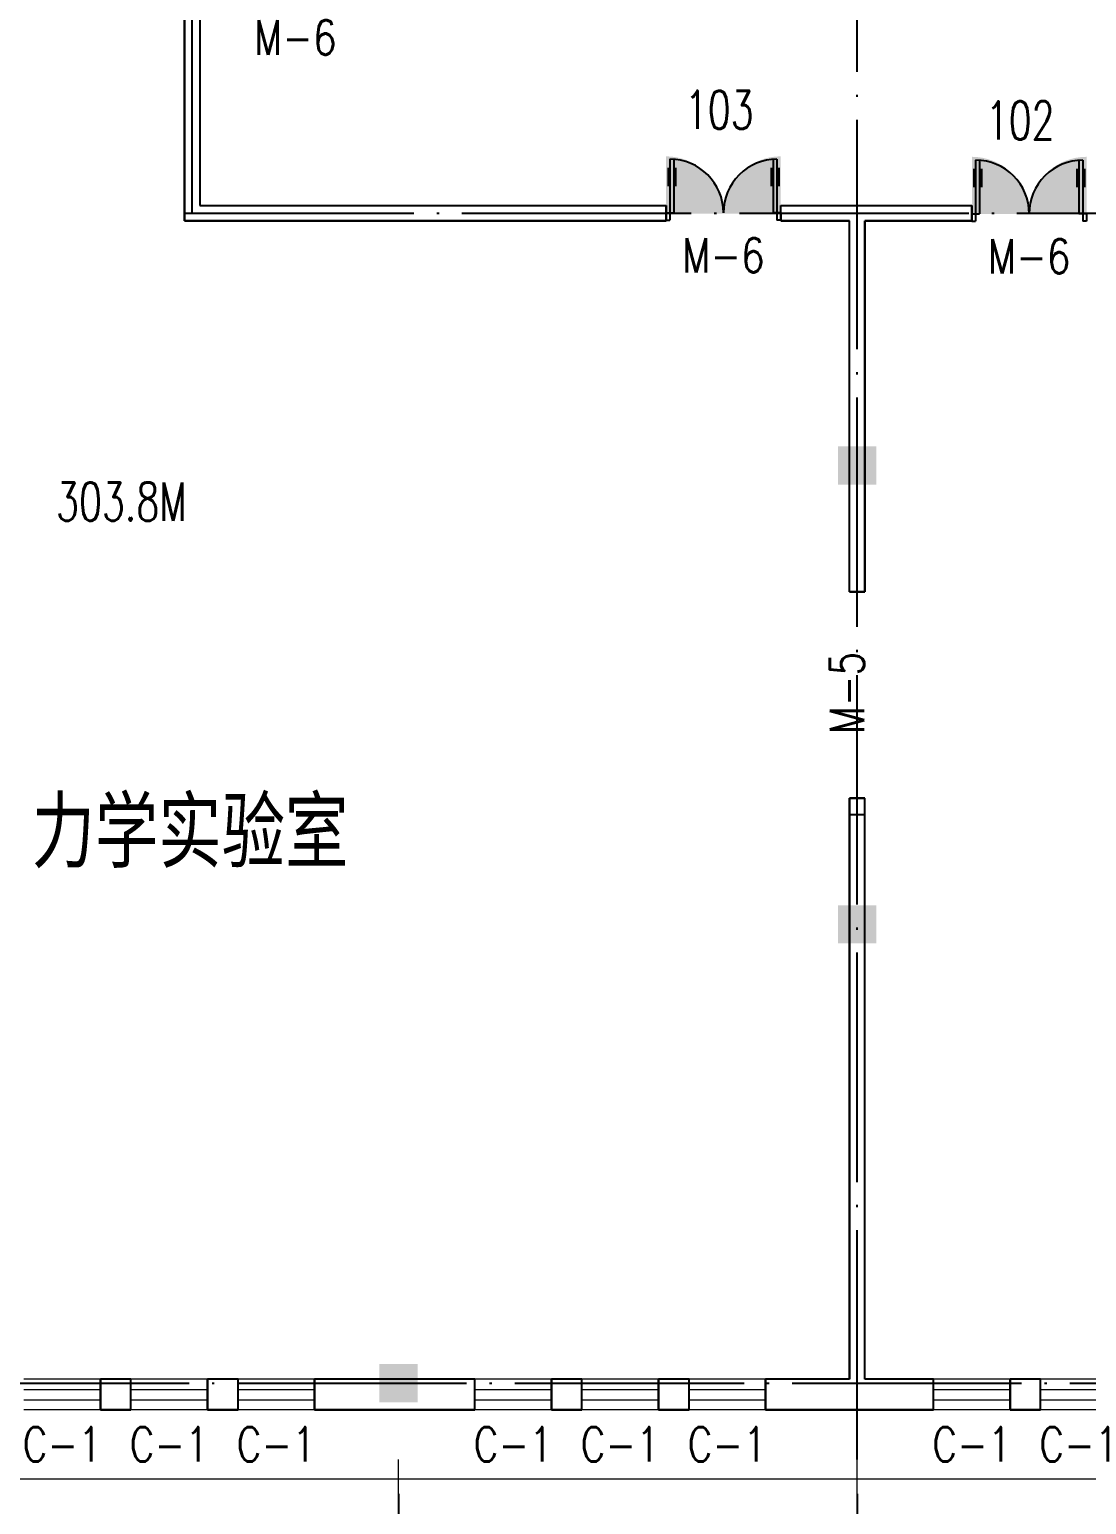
# Model space of a CAD drawing. Extents: x -220435 to 246757, y -381552 to -223577.
# Drawn here: x -130969 to -117141, y -344578 to -325288 of the extents above; entities that cross this region are included whole.
import ezdxf
from ezdxf.enums import TextEntityAlignment as Align

# ---------------------------------------------------------------- set-up
doc = ezdxf.new("R2010")
doc.units = 0
doc.header["$LTSCALE"] = 1500
doc.header["$MEASUREMENT"] = 0
doc.linetypes.add('DOTE', pattern=[2.42, 2, -0.2, 0.02, -0.2])
doc.layers.get('0').update_dxf_attribs({"linetype": 'CONTINUOUS'})
doc.layers.get('DEFPOINTS').update_dxf_attribs({"linetype": 'CONTINUOUS'})
for name, color, linetype in [('COLUMN', 7, 'CONTINUOUS'), ('DOTE', 7, 'DOTE'), ('PUB_WALL', 7, 'CONTINUOUS'), ('WALL', 7, 'CONTINUOUS'), ('WINDOW_TEXT', 7, 'CONTINUOUS'), ('防盗门', 180, 'CONTINUOUS')]:
    doc.layers.add(name, color=color, linetype=linetype)
for name, color, linetype, lineweight in [('PUB_DIM', 7, 'CONTINUOUS', 0), ('WINDOW', 7, 'CONTINUOUS', 0), ('我的', 7, 'CONTINUOUS', 0)]:
    doc.layers.add(name, color=color, linetype=linetype, lineweight=lineweight)
doc.styles.add('_SIMPLEX', font='SIMPLEX.shx', dxfattribs={"width": 0.8})
doc.styles.add('DIM_FONT', font='TXT.shx', dxfattribs={"width": 0.7})
doc.styles.add('JELIBTLZX1', font='arial.ttf', dxfattribs={"width": 0.65})
doc.styles.add('SIMPLEX', font='SIMPLEX.SHX')
doc.dimstyles.new('DIMA150', dxfattribs={"dimscale": 1.5, "dimtxt": 300, "dimasz": 1, "dimexe": 250, "dimexo": 300, "dimgap": 150, "dimtad": 1, "dimdec": 0, "dimzin": 0, "dimdsep": 46, "dimtxsty": 'DIM_FONT', "dimblk": '_DIMX', "dimcen": 0.09, "dimse1": 1, "dimclrt": 7, "dimadec": 0, "dimazin": 0, "dimtfac": 1, "dimtdec": 0, "dimtix": 1, "dimtmove": 2, "dimatfit": 3, "dimldrblk": '_DIMX', "dimfxl": 1, "dimtolj": 1, "dimtzin": 0, "dimarcsym": 0})

# ---------------------------------------------------------------- blocks, each defined once
blk = doc.blocks.new('_DIMX')
blk.add_line((-150, 0), (150, 0))
at = {"const_width": 50}
blk.add_lwpolyline([(-70, -70), (70, 70)], dxfattribs=at)
blk = doc.blocks.new('*D40')
at = {"layer": 'DEFPOINTS', "color": 0, "lineweight": 20}
for p in [(-138141, -343990), (-96141, -343990), (-138141, -349390)]:
    blk.add_point(p, dxfattribs=at)
at = {"layer": 'PUB_DIM', "color": 0, "lineweight": -2}
for p, q in [((-138141, -344440), (-138141, -349765)), ((-96142, -349390), (-138139, -349390))]:
    blk.add_line(p, q, dxfattribs=at)
at = {"layer": 'PUB_DIM', "color": 0, "lineweight": -2, "xscale": 1.5, "yscale": 1.5, "zscale": 1.5, "rotation": 180}
blk.add_blockref('_DIMX', (-138141, -349390), dxfattribs=at)
at = {"layer": 'PUB_DIM', "color": 0, "lineweight": -2, "xscale": 1.5, "yscale": 1.5, "zscale": 1.5}
blk.add_blockref('_DIMX', (-96141, -349390), dxfattribs=at)
at = {"layer": 'PUB_DIM', "color": 7, "insert": (-117141, -348940), "char_height": 450, "attachment_point": 5, "style": 'DIM_FONT'}
blk.add_mtext('\\A1;42000', dxfattribs=at)
blk = doc.blocks.new('_WBLK')
for p, q in [((-0.5, 0.5), (0.5, 0.5)), ((0.5, 0.167), (-0.5, 0.167)), ((0.5, -0.167), (-0.5, -0.167)), ((-0.5, -0.5), (0.5, -0.5))]:
    blk.add_line(p, q)
at = {"layer": 'WINDOW_TEXT', "style": 'SIMPLEX', "flags": 9}
blk.add_attdef('A', text='', height=1, dxfattribs=at).set_placement((0, 1.5), align=Align.MIDDLE)
blk = doc.blocks.new('*D86')
at = {"layer": 'DEFPOINTS', "color": 0, "lineweight": 20}
for p in [(-126141, -343990), (-120141, -343990), (-126141, -348190)]:
    blk.add_point(p, dxfattribs=at)
at = {"layer": 'PUB_DIM', "color": 0, "lineweight": -2}
for p, q in [((-126141, -344440), (-126141, -348565)), ((-120142, -348190), (-126139, -348190))]:
    blk.add_line(p, q, dxfattribs=at)
at = {"layer": 'PUB_DIM', "color": 0, "lineweight": -2, "xscale": 1.5, "yscale": 1.5, "zscale": 1.5, "rotation": 180}
blk.add_blockref('_DIMX', (-126141, -348190), dxfattribs=at)
at = {"layer": 'PUB_DIM', "color": 0, "lineweight": -2, "xscale": 1.5, "yscale": 1.5, "zscale": 1.5}
blk.add_blockref('_DIMX', (-120141, -348190), dxfattribs=at)
at = {"layer": 'PUB_DIM', "color": 7, "insert": (-123141, -347740), "char_height": 450, "attachment_point": 5, "style": 'DIM_FONT'}
blk.add_mtext('\\A1;6000', dxfattribs=at)
blk = doc.blocks.new('*D106')
at = {"layer": 'DEFPOINTS', "color": 0, "lineweight": 20}
for p in [(-120141, -343990), (-112141, -343990), (-120141, -348190)]:
    blk.add_point(p, dxfattribs=at)
at = {"layer": 'PUB_DIM', "color": 0, "lineweight": -2}
for p, q in [((-120141, -344440), (-120141, -348565)), ((-112142, -348190), (-120139, -348190))]:
    blk.add_line(p, q, dxfattribs=at)
at = {"layer": 'PUB_DIM', "color": 0, "lineweight": -2, "xscale": 1.5, "yscale": 1.5, "zscale": 1.5, "rotation": 180}
blk.add_blockref('_DIMX', (-120141, -348190), dxfattribs=at)
at = {"layer": 'PUB_DIM', "color": 0, "lineweight": -2, "xscale": 1.5, "yscale": 1.5, "zscale": 1.5}
blk.add_blockref('_DIMX', (-112141, -348190), dxfattribs=at)
at = {"layer": 'PUB_DIM', "color": 7, "insert": (-116202, -347740), "char_height": 450, "attachment_point": 5, "style": 'DIM_FONT'}
blk.add_mtext('\\A1;8000', dxfattribs=at)
blk = doc.blocks.new('*D107')
at = {"layer": 'DEFPOINTS', "color": 0, "lineweight": 20}
for p in [(-120141, -343990), (-112141, -343990), (-120141, -348190)]:
    blk.add_point(p, dxfattribs=at)
at = {"layer": 'PUB_DIM', "color": 0, "lineweight": -2}
for p, q in [((-120141, -344440), (-120141, -348565)), ((-112142, -348190), (-120139, -348190))]:
    blk.add_line(p, q, dxfattribs=at)
at = {"layer": 'PUB_DIM', "color": 0, "lineweight": -2, "xscale": 1.5, "yscale": 1.5, "zscale": 1.5, "rotation": 180}
blk.add_blockref('_DIMX', (-120141, -348190), dxfattribs=at)
at = {"layer": 'PUB_DIM', "color": 0, "lineweight": -2, "xscale": 1.5, "yscale": 1.5, "zscale": 1.5}
blk.add_blockref('_DIMX', (-112141, -348190), dxfattribs=at)
at = {"layer": 'PUB_DIM', "color": 7, "insert": (-116202, -347740), "char_height": 450, "attachment_point": 5, "style": 'DIM_FONT'}
blk.add_mtext('\\A1;8000', dxfattribs=at)
blk = doc.blocks.new('M_A20TUI')
for p, q in [((-0.483, 0.396), (-0.483, 0.235)), ((-0.467, 0.471), (-0.467, -0.062)), ((-0.433, 0.47), (-0.433, 0.004)), ((-0.417, 0.396), (-0.417, 0.235)), ((0.417, 0.396), (0.417, 0.235)), ((0.433, 0.47), (0.433, 0.004)), ((0.467, 0.471), (0.467, -0.062)), ((0.483, 0.396), (0.483, 0.235)), ((-0.5, 0.004), (-0.433, 0.004)), ((-0.5, 0.004), (-0.5, -0.062)), ((0.5, 0.004), (0.433, 0.004)), ((0.5, 0.004), (0.5, -0.062)), ((-0.5, -0.062), (-0.467, -0.062)), ((0.5, -0.062), (0.467, -0.062))]:
    blk.add_line(p, q)
for centre, start, end in [((-0.467, 0.004), 0, 90), ((0.467, 0.004), 90, 180)]:
    blk.add_arc(centre, 0.467, start, end)
blk = doc.blocks.new('_FZH')
blk.add_solid([(-0.5, -0.5), (0.5, -0.5), (-0.5, 0.5), (0.5, 0.5)])

msp = doc.modelspace()

# ---------------------------------------------------------------- hatches: boundary and pattern name
at = {"layer": '防盗门'}
for points in [[(-122640.7, -326946.7, -0.4142136), (-121890.7, -327696.7), (-122640.7, -327696.7)], [(-121140.7, -326946.7, 0.4142136), (-121890.7, -327696.7), (-121140.7, -327696.7)], [(-118640.7, -326952.5, -0.4142136), (-117890.7, -327702.5), (-118640.7, -327702.5)], [(-117140.7, -326952.5, 0.4142136), (-117890.7, -327702.5), (-117140.7, -327702.5)]]:
    msp.add_hatch(color=256, dxfattribs=at).paths.add_polyline_path(points)

# ---------------------------------------------------------------- linework, layer by layer
at = {"lineweight": 20}
msp.add_solid([(-126390.7, -343240.4), (-125890.7, -343240.4), (-126390.7, -342740.4), (-125890.7, -342740.4)], dxfattribs=at)
at = {"layer": 'DOTE'}
for p, q in [((-120140.7, -343990.4), (-120140.7, -263400.4)), ((-128840.7, -327690.4), (-128840.7, -314866.8)), ((-128940.7, -327690.4), (-90940.4, -327690.4)), ((-139140.7, -342990.4), (-95140.7, -342990.4))]:
    msp.add_line(p, q, dxfattribs=at)
at = {"layer": 'PUB_DIM'}
for p, q in [((-126140.7, -349990.4), (-126140.7, -343990.4)), ((-126140.7, -349990.4), (-126140.7, -343990.4)), ((-120140.7, -349990.4), (-120140.7, -343990.4)), ((-120140.7, -349990.4), (-120140.7, -343990.4))]:
    msp.add_line(p, q, dxfattribs=at)
at = {"layer": 'PUB_WALL'}
for p, q in [((-128940.7, -324650.4), (-128940.7, -327790.4)), ((-128940.7, -327790.4), (-128940.7, -324650.4)), ((-128740.7, -324650.4), (-128740.7, -327590.4)), ((-128740.7, -324650.4), (-128740.7, -327590.4)), ((-128740.7, -327590.4), (-122640.7, -327590.4)), ((-128740.7, -327590.4), (-122640.7, -327590.4)), ((-122640.7, -327790.4), (-122640.7, -327590.4)), ((-122640.7, -327590.4), (-122640.7, -327790.4)), ((-121140.7, -327590.4), (-118640.7, -327590.4)), ((-121140.7, -327790.4), (-121140.7, -327590.4)), ((-121140.7, -327790.4), (-121140.7, -327590.4)), ((-121140.7, -327590.4), (-118640.7, -327590.4)), ((-118640.7, -327790.4), (-118640.7, -327590.4)), ((-118640.7, -327590.4), (-118640.7, -327790.4)), ((-128940.7, -327790.4), (-122640.7, -327790.4)), ((-122640.7, -327790.4), (-128940.7, -327790.4)), ((-121140.7, -327790.4), (-120240.7, -327790.4)), ((-120240.7, -327790.4), (-121140.7, -327790.4)), ((-120240.7, -332640.4), (-120240.7, -327790.4)), ((-120240.7, -332640.4), (-120240.7, -327790.4)), ((-120040.7, -327790.4), (-118640.7, -327790.4)), ((-120040.7, -332640.4), (-120040.7, -327790.4)), ((-118640.7, -327790.4), (-120040.7, -327790.4)), ((-120040.7, -327790.4), (-120040.7, -332640.4)), ((-120240.7, -332640.4), (-120040.7, -332640.4)), ((-120040.7, -332640.4), (-120240.7, -332640.4)), ((-120240.7, -335340.4), (-120040.7, -335340.4)), ((-120240.7, -342940.4), (-120240.7, -335340.4)), ((-120040.7, -335340.4), (-120240.7, -335340.4)), ((-120240.7, -335340.4), (-120240.7, -342940.4)), ((-120040.7, -342940.4), (-120040.7, -335340.4)), ((-120040.7, -342940.4), (-120040.7, -335340.4)), ((-120240.7, -335552.1), (-120040.7, -335552.1)), ((-120240.7, -335552.1), (-120040.7, -335552.1)), ((-130040.7, -343340.4), (-130040.7, -342940.4)), ((-129640.7, -342940.4), (-130040.7, -342940.4)), ((-129640.7, -342940.4), (-130040.7, -342940.4)), ((-130040.7, -342940.4), (-130040.7, -343340.4)), ((-129640.7, -343340.4), (-129640.7, -342940.4)), ((-129640.7, -343340.4), (-129640.7, -342940.4)), ((-128640.7, -343340.4), (-128640.7, -342940.4)), ((-128240.7, -342940.4), (-128640.7, -342940.4)), ((-128240.7, -342940.4), (-128640.7, -342940.4)), ((-128640.7, -342940.4), (-128640.7, -343340.4)), ((-128240.7, -343340.4), (-128240.7, -342940.4)), ((-128240.7, -343340.4), (-128240.7, -342940.4)), ((-127240.7, -343340.4), (-127240.7, -342940.4)), ((-125140.7, -342940.4), (-127240.7, -342940.4)), ((-125140.7, -342940.4), (-127240.7, -342940.4)), ((-127240.7, -342940.4), (-127240.7, -343340.4)), ((-125140.7, -343340.4), (-125140.7, -342940.4)), ((-125140.7, -343340.4), (-125140.7, -342940.4)), ((-124140.7, -343340.4), (-124140.7, -342940.4)), ((-123740.7, -342940.4), (-124140.7, -342940.4)), ((-123740.7, -342940.4), (-124140.7, -342940.4)), ((-124140.7, -342940.4), (-124140.7, -343340.4)), ((-123740.7, -343340.4), (-123740.7, -342940.4)), ((-123740.7, -343340.4), (-123740.7, -342940.4)), ((-122740.7, -343340.4), (-122740.7, -342940.4)), ((-122340.7, -342940.4), (-122740.7, -342940.4)), ((-122340.7, -342940.4), (-122740.7, -342940.4)), ((-122740.7, -342940.4), (-122740.7, -343340.4)), ((-122340.7, -343340.4), (-122340.7, -342940.4)), ((-122340.7, -343340.4), (-122340.7, -342940.4)), ((-121340.7, -343340.4), (-121340.7, -342940.4)), ((-120240.7, -342940.4), (-121340.7, -342940.4)), ((-120240.7, -342940.4), (-121340.7, -342940.4)), ((-121340.7, -342940.4), (-121340.7, -343340.4)), ((-119140.8, -342940.4), (-120040.7, -342940.4)), ((-119140.8, -342940.4), (-120040.7, -342940.4)), ((-119140.8, -343340.4), (-119140.8, -342940.4)), ((-119140.8, -343340.4), (-119140.8, -342940.4)), ((-118140.8, -343340.4), (-118140.8, -342940.4)), ((-117740.8, -342940.4), (-118140.8, -342940.4)), ((-117740.8, -342940.4), (-118140.8, -342940.4)), ((-118140.8, -342940.4), (-118140.8, -343340.4)), ((-117740.8, -343340.4), (-117740.8, -342940.4)), ((-117740.8, -343340.4), (-117740.8, -342940.4)), ((-129640.7, -343340.4), (-130040.7, -343340.4)), ((-130040.7, -343340.4), (-129640.7, -343340.4)), ((-128240.7, -343340.4), (-128640.7, -343340.4)), ((-128640.7, -343340.4), (-128240.7, -343340.4)), ((-125140.7, -343340.4), (-127240.7, -343340.4)), ((-127240.7, -343340.4), (-125140.7, -343340.4)), ((-123740.7, -343340.4), (-124140.7, -343340.4)), ((-124140.7, -343340.4), (-123740.7, -343340.4)), ((-122340.7, -343340.4), (-122740.7, -343340.4)), ((-122740.7, -343340.4), (-122340.7, -343340.4)), ((-119140.8, -343340.4), (-121340.7, -343340.4)), ((-121340.7, -343340.4), (-119140.8, -343340.4)), ((-117740.8, -343340.4), (-118140.8, -343340.4)), ((-118140.8, -343340.4), (-117740.8, -343340.4))]:
    msp.add_line(p, q, dxfattribs=at)
at = {"layer": 'WALL'}
for p, q in [((-128940.7, -324650.4), (-128940.7, -327790.4)), ((-128740.7, -324650.4), (-128740.7, -327590.4)), ((-128740.7, -327590.4), (-122640.7, -327590.4)), ((-122640.7, -327790.4), (-122640.7, -327590.4)), ((-121140.7, -327590.4), (-118640.7, -327590.4)), ((-121140.7, -327790.4), (-121140.7, -327590.4)), ((-118640.7, -327790.4), (-118640.7, -327590.4)), ((-128940.7, -327790.4), (-122640.7, -327790.4)), ((-121140.7, -327790.4), (-120240.7, -327790.4)), ((-120240.7, -332640.4), (-120240.7, -327790.4)), ((-120040.7, -327790.4), (-118640.7, -327790.4)), ((-120040.7, -332640.4), (-120040.7, -327790.4)), ((-120240.7, -332640.4), (-120040.7, -332640.4)), ((-120240.7, -335340.4), (-120040.7, -335340.4)), ((-120240.7, -342940.4), (-120240.7, -335340.4)), ((-120040.7, -342940.4), (-120040.7, -335340.4)), ((-120240.7, -335552.1), (-120040.7, -335552.1)), ((-130040.7, -343340.4), (-130040.7, -342940.4)), ((-129640.7, -342940.4), (-130040.7, -342940.4)), ((-129640.7, -343340.4), (-129640.7, -342940.4)), ((-128640.7, -343340.4), (-128640.7, -342940.4)), ((-128240.7, -342940.4), (-128640.7, -342940.4)), ((-128240.7, -343340.4), (-128240.7, -342940.4)), ((-127240.7, -343340.4), (-127240.7, -342940.4)), ((-125140.7, -342940.4), (-127240.7, -342940.4)), ((-125140.7, -343340.4), (-125140.7, -342940.4)), ((-124140.7, -343340.4), (-124140.7, -342940.4)), ((-123740.7, -342940.4), (-124140.7, -342940.4)), ((-123740.7, -343340.4), (-123740.7, -342940.4)), ((-122740.7, -343340.4), (-122740.7, -342940.4)), ((-122340.7, -342940.4), (-122740.7, -342940.4)), ((-122340.7, -343340.4), (-122340.7, -342940.4)), ((-121340.7, -343340.4), (-121340.7, -342940.4)), ((-120240.7, -342940.4), (-121340.7, -342940.4)), ((-119140.8, -342940.4), (-120040.7, -342940.4)), ((-119140.8, -343340.4), (-119140.8, -342940.4)), ((-118140.8, -343340.4), (-118140.8, -342940.4)), ((-117740.8, -342940.4), (-118140.8, -342940.4)), ((-117740.8, -343340.4), (-117740.8, -342940.4)), ((-129640.7, -343340.4), (-130040.7, -343340.4)), ((-128240.7, -343340.4), (-128640.7, -343340.4)), ((-125140.7, -343340.4), (-127240.7, -343340.4)), ((-123740.7, -343340.4), (-124140.7, -343340.4)), ((-122340.7, -343340.4), (-122740.7, -343340.4)), ((-119140.8, -343340.4), (-121340.7, -343340.4)), ((-117740.8, -343340.4), (-118140.8, -343340.4))]:
    msp.add_line(p, q, dxfattribs=at)
at = {"layer": 'WINDOW'}
msp.add_line((-139390.7, -344240.4), (-94940.7, -344240.4), dxfattribs=at)

# ---------------------------------------------------------------- block references
at = {"layer": 'COLUMN', "xscale": 500, "yscale": 500, "zscale": 500}
for p in [(-120140.7, -330990.4), (-120140.7, -336990.4)]:
    msp.add_blockref('_FZH', p, dxfattribs=at)
at = {"layer": 'WINDOW'}
ref = msp.add_blockref('M_A20TUI', (-127490.7, -324400.4), dxfattribs=dict(at, xscale=1500, yscale=-1500, zscale=1500))
ref.add_attrib('A', 'M-6', dxfattribs={"layer": 'WINDOW_TEXT', "height": 450, "style": '_SIMPLEX', "width": 0.8, "flags": 8}).set_placement((-127490.7, -325392.2), align=Align.MIDDLE)
ref = msp.add_blockref('_WBLK', (-130540.7, -343140.4), dxfattribs=dict(at, xscale=1000, yscale=400, zscale=1000, rotation=180))
ref.add_attrib('A', 'C-1', dxfattribs={"layer": 'WINDOW_TEXT', "height": 450, "style": '_SIMPLEX', "width": 0.8, "flags": 8}).set_placement((-130540.7, -343790.4), align=Align.MIDDLE)
ref = msp.add_blockref('_WBLK', (-129140.7, -343140.4), dxfattribs=dict(at, xscale=1000, yscale=400, zscale=1000, rotation=180))
ref.add_attrib('A', 'C-1', dxfattribs={"layer": 'WINDOW_TEXT', "height": 450, "style": '_SIMPLEX', "width": 0.8, "flags": 8}).set_placement((-129140.7, -343790.4), align=Align.MIDDLE)
ref = msp.add_blockref('_WBLK', (-127740.7, -343140.4), dxfattribs=dict(at, xscale=1000, yscale=400, zscale=1000, rotation=180))
ref.add_attrib('A', 'C-1', dxfattribs={"layer": 'WINDOW_TEXT', "height": 450, "style": '_SIMPLEX', "width": 0.8, "flags": 8}).set_placement((-127740.7, -343790.4), align=Align.MIDDLE)
ref = msp.add_blockref('_WBLK', (-124640.7, -343140.4), dxfattribs=dict(at, xscale=1000, yscale=400.0000000000582, zscale=1000, rotation=180))
ref.add_attrib('A', 'C-1', dxfattribs={"layer": 'WINDOW_TEXT', "height": 450, "style": '_SIMPLEX', "width": 0.8, "flags": 8}).set_placement((-124640.7, -343790.4), align=Align.MIDDLE)
ref = msp.add_blockref('_WBLK', (-123240.7, -343140.4), dxfattribs=dict(at, xscale=1000, yscale=400, zscale=1000, rotation=180))
ref.add_attrib('A', 'C-1', dxfattribs={"layer": 'WINDOW_TEXT', "height": 450, "style": '_SIMPLEX', "width": 0.8, "flags": 8}).set_placement((-123240.7, -343790.4), align=Align.MIDDLE)
ref = msp.add_blockref('_WBLK', (-121840.7, -343140.4), dxfattribs=dict(at, xscale=1000, yscale=400, zscale=1000, rotation=180))
ref.add_attrib('A', 'C-1', dxfattribs={"layer": 'WINDOW_TEXT', "height": 450, "style": '_SIMPLEX', "width": 0.8, "flags": 8}).set_placement((-121840.7, -343790.4), align=Align.MIDDLE)
ref = msp.add_blockref('_WBLK', (-118640.8, -343140.4), dxfattribs=dict(at, xscale=1000, yscale=400, zscale=1000, rotation=180))
ref.add_attrib('A', 'C-1', dxfattribs={"layer": 'WINDOW_TEXT', "height": 450, "style": '_SIMPLEX', "width": 0.8, "flags": 8}).set_placement((-118640.8, -343790.4), align=Align.MIDDLE)
ref = msp.add_blockref('_WBLK', (-117240.8, -343140.4), dxfattribs=dict(at, xscale=1000, yscale=400.0000000000582, zscale=1000, rotation=180))
ref.add_attrib('A', 'C-1', dxfattribs={"layer": 'WINDOW_TEXT', "height": 450, "style": '_SIMPLEX', "width": 0.8, "flags": 8}).set_placement((-117240.8, -343790.4), align=Align.MIDDLE)
at = {"layer": '防盗门'}
ref = msp.add_blockref('M_A20TUI', (-121890.7, -327690.4), dxfattribs=dict(at, xscale=-1500, yscale=-1500, zscale=1500, rotation=180))
ref.add_attrib('A', 'M-6', dxfattribs={"layer": 'WINDOW_TEXT', "height": 450, "style": '_SIMPLEX', "width": 0.8, "flags": 8}).set_placement((-121890.7, -328240.4), align=Align.MIDDLE)
ref = msp.add_blockref('M_A20TUI', (-117890.7, -327703), dxfattribs=dict(at, xscale=-1500, yscale=-1500, zscale=1500, rotation=180))
ref.add_attrib('A', 'M-6', dxfattribs={"layer": 'WINDOW_TEXT', "height": 450, "style": '_SIMPLEX', "width": 0.8, "flags": 8}).set_placement((-117890.7, -328253), align=Align.MIDDLE)

# ---------------------------------------------------------------- texts
at = {"layer": 'WINDOW', "style": 'SIMPLEX', "width": 0.8}
msp.add_text('M-5', height=450, rotation=90, dxfattribs=at).set_placement((-120050.5, -334506.2))
at = {"layer": '我的', "color": 0, "linetype": 'ByBlock', "lineweight": 0, "style": 'JELIBTLZX1', "width": 0.75}
msp.add_text('力学实验室', height=810, dxfattribs=at).set_placement((-130940.3, -336165.5))
at = {"layer": '我的', "linetype": 'ByBlock', "lineweight": 20, "char_height": 500, "attachment_point": 1, "style": 'DIM_FONT'}
for s, insert, width in [('{\\C1;103}', (-122395.5, -326088.1), 1460.707), ('{\\C1;102}', (-118458.5, -326227), 1460.707), ('{\\C3;303.8M}', (-130620.7, -331212.1), 4857.162)]:
    msp.add_mtext(s, dxfattribs=dict(at, insert=insert, width=width))

# ---------------------------------------------------------------- dimensions: what is measured, and where the dimension line sits
at = {"layer": 'PUB_DIM'}
dim = msp.add_aligned_dim(p1=(-96140.7, -343990.4), p2=(-138140.7, -343990.4), distance=5400, dimstyle='DIMA150', dxfattribs=at)
dim.commit()
dim.dimension.update_dxf_attribs({"geometry": '*D40', "text_midpoint": (-117140.7, -348940.4)})
dim = msp.add_linear_dim(base=(-126140.7, -348190.4), p1=(-120140.7, -343990.4), p2=(-126140.7, -343990.4), dimstyle='DIMA150', dxfattribs=at)
dim.commit()
dim.dimension.update_dxf_attribs({"geometry": '*D86', "text_midpoint": (-123140.7, -347740.4)})
for picture in ['*D106', '*D107']:
    dim = msp.add_linear_dim(base=(-120140.7, -348190.4), p1=(-112140.7, -343990.4), p2=(-120140.7, -343990.4), dimstyle='DIMA150', dxfattribs=at)
    dim.commit()
    dim.dimension.update_dxf_attribs({"geometry": picture, "text_midpoint": (-116201.7, -347740.4), "dimtype": 160})

doc.saveas('drawing.dxf')
